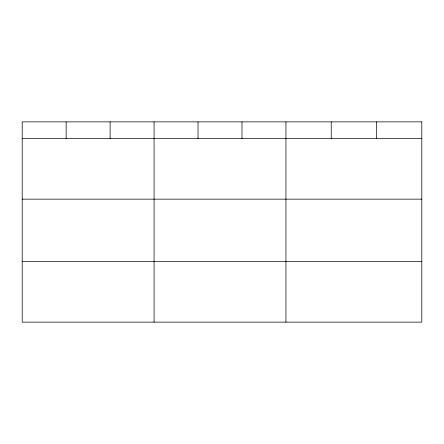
<?xml version="1.0" encoding="UTF-8"?>
<svg xmlns="http://www.w3.org/2000/svg" width="444" height="444" viewBox="0 0 444 444"><rect width="100%" height="100%" fill="white"/><g stroke="black" fill="none" stroke-linecap="round" stroke-linejoin="round"><path stroke-width="0.67" d="M22.2 138.572L421.8 138.572M22.2 199.151L421.8 199.151M22.2 261.56L421.8 261.56M376.512 121.867L376.512 138.572M331.224 121.867L331.224 138.572M285.936 121.867L285.936 322.133M241.98 121.867L241.98 138.572M198.024 121.867L198.024 138.572M154.068 121.867L154.068 322.133M110.112 121.867L110.112 138.572M66.156 121.867L66.156 138.572M421.8 121.867L22.2 121.867L22.2 322.133L421.8 322.133L421.8 121.867"/></g></svg>
